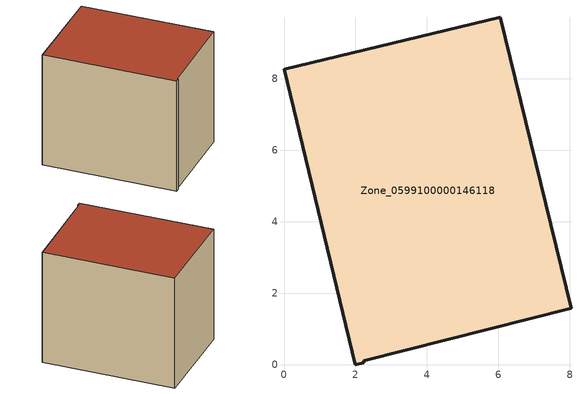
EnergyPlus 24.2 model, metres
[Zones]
Zone_0599100000146118
 floor ground (C_G): 8.03,1.57 2.23,0.11 2.24,0.06 2,0 0,8.26 6.05,9.71 z0
 wall outside (C_F): 8.03,1.57 6.05,9.71 0,8.26 2,0 2.24,0.06 2.23,0.11 8.03,1.57 z0:7.46
 roof outside (C_R): 2.23,0.11 8.03,1.57 6.05,9.71 0,8.26 2,0 2.24,0.06 z7.46
[BUILDING]
Pand.0599100000146118: North Axis=0; Terrain=City; Loads Convergence Tolerance Value=0.04; Temperature Convergence Tolerance Value=0.4; Solar Distribution=FullExterior; Maximum Number of Warmup Days=25; Minimum Number of Warmup Days=1
[Site:Location]
Rotterdam.The.Hague.AP_ZH_NLD Design_Conditions: Latitude=51.96; Longitude=4.45; Time Zone=1; Elevation=-4.5
[SITE:GROUNDTEMPERATURE:BUILDINGSURFACE]
18, 18, 18, 18, 18, 18, 18, 18, 18, 18, 18, 18
[MATERIAL] Thermal Absorptance=0.9; Solar Absorptance=0.7; Visible Absorptance=0.7
Name | Roughness | Thickness | Conductivity | Density | Specific Heat
G.TI.1965-1974 | MediumSmooth | 0.15 | 0.882353 | 540 | 1210
F.TI.1965-1974 | Rough | 0.3 | 0.697674 | 1920 | 840
R.TI.1965-1974 | MediumRough | 0.2 | 0.232558 | 1500 | 1000
[CONSTRUCTION]
C_G: G.TI.1965-1974
C_F: F.TI.1965-1974
C_R: R.TI.1965-1974
[ZONE]
Zone_0599100000146118: Type=1; Multiplier=1; Ceiling Height=Autocalculate; Volume=Autocalculate; Floor Area=autocalculate; Part of Total Floor Area=Yes
[ZONEINFILTRATION:DESIGNFLOWRATE]
Infil_Zone_0599100000146118: Zone or ZoneList or Space or SpaceList=Zone_0599100000146118; Schedule=AlwaysOn; Design Flow Rate Calculation Method=Flow/Area; Flow Rate per Floor Area=0.003; Constant Term Coefficient=1; Temperature Term Coefficient=0; Velocity Term Coefficient=0; Velocity Squared Term Coefficient=0
[HVACTEMPLATE:ZONE:IDEALLOADSAIRSYSTEM]
Zone_0599100000146118: Maximum Heating Supply Air Temperature=50; Minimum Cooling Supply Air Temperature=13; Maximum Heating Supply Air Humidity Ratio=0.0156; Minimum Cooling Supply Air Humidity Ratio=0.0077; Heating Limit=NoLimit; Cooling Limit=NoLimit; Dehumidification Control Type=ConstantSensibleHeatRatio; Cooling Sensible Heat Ratio=0.7; Dehumidification Setpoint=60; Humidification Control Type=None; Humidification Setpoint=30; Outdoor Air Method=None; Outdoor Air Flow Rate per Person=0.00944; Outdoor Air Flow Rate per Zone Floor Area=0; Outdoor Air Flow Rate per Zone=0; Demand Controlled Ventilation Type=None; Outdoor Air Economizer Type=NoEconomizer; Heat Recovery Type=None; Sensible Heat Recovery Effectiveness=0.7; Latent Heat Recovery Effectiveness=0.65
[ZONECONTROL:THERMOSTAT]
ThermostatControl_Zone_0599100000146118: Zone or ZoneList=Zone_0599100000146118; Control Type Schedule=DualSetpointControlType; Control 1=Thermostat_Zone_0599100000146118; Temperature Difference Between Cutout And Setpoint=0
[THERMOSTATSETPOINT:DUALSETPOINT]
Thermostat_Zone_0599100000146118: Heating Setpoint Temperature Schedule=HeatingSetpoint_Zone_0599100000146118; Cooling Setpoint Temperature Schedule=CoolingSetpoint_Zone_0599100000146118
[SCHEDULE:COMPACT]
HeatingSetpoint_Zone_0599100000146118: Through: 12/31, For: AllDays, Until: 24:00, 21
CoolingSetpoint_Zone_0599100000146118: Through: 12/31, For: AllDays, Until: 24:00, 24
DualSetpointControlType: Through: 12/31, For: AllDays, Until: 24:00, 4
AlwaysOn: Through: 12/31, For: AllDays, Until: 24:00, 1
